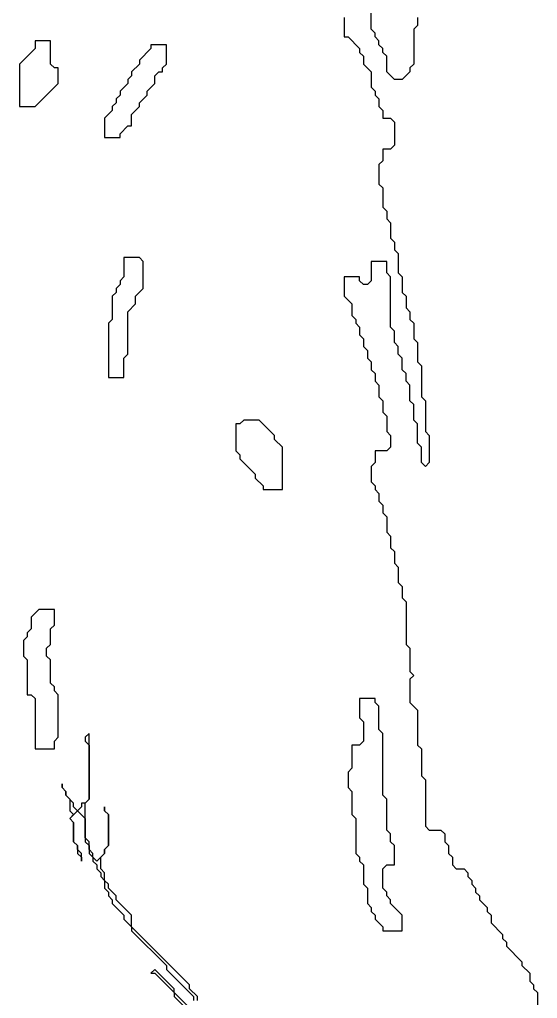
# Model space of a CAD drawing. Header units: metres. Extents: x 0 to 100, y 0 to 141.
# Drawn here: x 61.3 to 64.65, y 98.79 to 105.11 of the extents above; entities that cross this region are included whole.
import ezdxf

# ---------------------------------------------------------------- set-up
doc = ezdxf.new("R2010")
doc.units = ezdxf.units.M

msp = doc.modelspace()

# ---------------------------------------------------------------- linework, layer by layer
for points in [[(63.875, 105.125), (63.875, 105.075), (63.85, 105.05), (63.85, 104.825), (63.825, 104.8), (63.825, 104.775), (63.775, 104.725), (63.725, 104.725), (63.675, 104.775), (63.675, 104.875), (63.65, 104.9), (63.65, 104.925), (63.625, 104.95), (63.625, 104.975), (63.6, 105), (63.6, 105.025), (63.575, 105.05), (63.575, 105.225)], [(63.4, 105.125), (63.4, 105), (63.425, 105), (63.5, 104.925), (63.5, 104.9), (63.525, 104.875), (63.525, 104.825), (63.575, 104.775), (63.575, 104.675), (63.6, 104.65), (63.6, 104.625), (63.625, 104.6), (63.625, 104.55), (63.65, 104.525), (63.65, 104.475), (63.7, 104.475), (63.725, 104.45), (63.725, 104.3), (63.7, 104.275), (63.65, 104.275), (63.65, 104.2), (63.625, 104.175), (63.625, 104.05), (63.65, 104.025), (63.65, 103.9), (63.675, 103.875), (63.675, 103.825), (63.7, 103.8), (63.7, 103.7), (63.725, 103.675), (63.725, 103.625), (63.75, 103.6), (63.75, 103.475), (63.775, 103.45), (63.775, 103.35), (63.8, 103.325), (63.8, 103.25), (63.825, 103.225), (63.825, 103.175), (63.85, 103.15), (63.85, 103.05), (63.875, 103.025), (63.875, 102.9), (63.9, 102.875), (63.9, 102.675), (63.925, 102.65), (63.925, 102.45), (63.95, 102.425), (63.95, 102.25), (63.925, 102.225), (63.9, 102.25), (63.9, 102.35), (63.875, 102.375), (63.875, 102.5), (63.85, 102.525), (63.85, 102.625), (63.825, 102.65), (63.825, 102.75), (63.8, 102.775), (63.8, 102.825), (63.775, 102.85), (63.775, 102.925), (63.75, 102.95), (63.75, 103), (63.725, 103.025), (63.725, 103.1), (63.7, 103.125), (63.7, 103.45), (63.675, 103.475), (63.675, 103.55), (63.575, 103.55), (63.575, 103.425), (63.55, 103.4), (63.525, 103.4), (63.5, 103.425), (63.5, 103.45), (63.4, 103.45), (63.4, 103.325), (63.45, 103.275), (63.45, 103.2), (63.475, 103.175), (63.475, 103.15), (63.5, 103.125), (63.5, 103.075), (63.525, 103.05), (63.525, 103), (63.55, 102.975), (63.55, 102.925), (63.575, 102.9), (63.575, 102.85), (63.6, 102.825), (63.6, 102.775), (63.625, 102.75), (63.625, 102.675), (63.65, 102.65), (63.65, 102.575), (63.675, 102.55), (63.675, 102.45), (63.7, 102.425), (63.7, 102.35), (63.675, 102.325), (63.6, 102.325), (63.6, 102.25), (63.575, 102.225), (63.575, 102.125), (63.6, 102.1), (63.6, 102.075), (63.625, 102.05), (63.625, 102), (63.65, 101.975), (63.65, 101.925), (63.675, 101.9), (63.675, 101.8), (63.7, 101.775), (63.7, 101.7), (63.725, 101.675), (63.725, 101.6), (63.75, 101.575), (63.75, 101.475), (63.775, 101.45), (63.775, 101.375), (63.8, 101.35), (63.8, 101.075), (63.825, 101.05), (63.825, 100.9), (63.85, 100.875), (63.825, 100.85), (63.825, 100.7), (63.875, 100.65), (63.875, 100.425), (63.9, 100.4), (63.9, 100.225), (63.925, 100.2), (63.925, 99.9), (63.95, 99.875), (64.025, 99.875), (64.05, 99.85), (64.05, 99.8), (64.075, 99.775), (64.075, 99.725), (64.1, 99.7), (64.1, 99.65), (64.125, 99.625), (64.175, 99.625), (64.2, 99.6), (64.2, 99.575), (64.225, 99.55), (64.225, 99.525), (64.25, 99.5), (64.25, 99.475), (64.275, 99.45), (64.275, 99.425), (64.325, 99.375), (64.325, 99.35), (64.35, 99.325), (64.35, 99.275), (64.425, 99.2), (64.425, 99.175), (64.45, 99.15), (64.45, 99.125), (64.55, 99.025), (64.55, 99), (64.6, 98.95), (64.6, 98.9), (64.625, 98.875), (64.625, 98.85), (64.65, 98.825), (64.65, 98.7)], [(62.45, 98.775), (62.45, 98.8), (62.4, 98.85), (62.4, 98.875), (62.025, 99.25), (62.025, 99.325), (61.925, 99.425), (61.925, 99.45), (61.875, 99.5), (61.875, 99.525), (61.85, 99.55), (61.85, 99.6), (61.825, 99.625), (61.825, 99.7), (61.85, 99.725), (61.85, 99.75), (61.875, 99.775), (61.875, 99.975), (61.85, 100), (61.85, 100.025), (61.85, 100), (61.875, 99.975), (61.875, 99.775), (61.85, 99.75), (61.85, 99.725), (61.8, 99.675), (61.775, 99.7), (61.775, 99.725), (61.75, 99.75), (61.75, 99.8), (61.725, 99.825), (61.725, 100.05), (61.75, 100.075), (61.75, 100.5), (61.725, 100.475), (61.725, 100.45), (61.75, 100.425), (61.75, 100.075), (61.725, 100.05), (61.7, 100.05), (61.7, 100.025), (61.675, 100), (61.65, 100.025), (61.65, 100.05), (61.6, 100.1), (61.6, 100.125), (61.575, 100.15), (61.575, 100.175), (61.575, 100.15), (61.6, 100.125), (61.6, 100.1), (61.625, 100.075), (61.625, 100), (61.65, 99.975), (61.625, 99.95), (61.65, 99.925), (61.65, 99.8), (61.675, 99.775), (61.675, 99.725), (61.7, 99.7), (61.7, 99.675), (61.7, 99.725), (61.675, 99.75), (61.675, 99.775), (61.65, 99.8), (61.65, 99.925), (61.625, 99.95), (61.675, 100), (61.725, 99.95), (61.725, 99.8), (61.75, 99.775), (61.75, 99.725), (61.775, 99.7), (61.775, 99.675), (61.8, 99.65), (61.8, 99.625), (61.825, 99.6), (61.825, 99.575), (61.85, 99.55), (61.85, 99.5), (61.875, 99.475), (61.875, 99.45), (61.9, 99.425), (61.9, 99.4), (61.975, 99.325), (61.975, 99.3), (62.025, 99.25), (62.025, 99.225), (62.25, 99), (62.25, 98.975), (62.425, 98.8), (62.425, 98.775)], [(62.425, 98.7), (62.3, 98.825), (62.3, 98.85), (62.175, 98.975), (62.15, 98.95), (62.175, 98.95), (62.3, 98.825), (62.3, 98.8), (62.375, 98.725)]]:
    msp.add_lwpolyline(points)
for points in [[(61.4, 104.975), (61.4, 104.925), (61.3, 104.825), (61.3, 104.55), (61.4, 104.55), (61.55, 104.7), (61.55, 104.8), (61.525, 104.8), (61.5, 104.825), (61.5, 104.975)], [(62.15, 104.95), (62.15, 104.925), (62.075, 104.85), (62.075, 104.825), (62.025, 104.775), (62.025, 104.75), (62, 104.725), (62, 104.7), (61.95, 104.65), (61.95, 104.625), (61.925, 104.6), (61.925, 104.575), (61.9, 104.55), (61.9, 104.525), (61.85, 104.475), (61.85, 104.35), (61.95, 104.35), (61.95, 104.375), (62, 104.425), (62.025, 104.425), (62.025, 104.5), (62.075, 104.55), (62.075, 104.575), (62.125, 104.625), (62.125, 104.65), (62.175, 104.7), (62.175, 104.75), (62.2, 104.775), (62.225, 104.775), (62.225, 104.8), (62.25, 104.825), (62.25, 104.95)], [(61.975, 103.575), (61.975, 103.45), (61.95, 103.425), (61.95, 103.4), (61.925, 103.375), (61.925, 103.35), (61.9, 103.325), (61.9, 103.175), (61.875, 103.15), (61.875, 102.8), (61.975, 102.8), (61.975, 102.925), (62, 102.95), (62, 103.225), (62.05, 103.275), (62.05, 103.325), (62.1, 103.375), (62.1, 103.55), (62.075, 103.575)], [(62.75, 102.525), (62.725, 102.5), (62.7, 102.5), (62.7, 102.325), (62.725, 102.3), (62.725, 102.275), (62.825, 102.175), (62.825, 102.15), (62.875, 102.1), (62.875, 102.075), (63, 102.075), (63, 102.35), (62.95, 102.4), (62.95, 102.425), (62.85, 102.525)], [(61.425, 101.3), (61.375, 101.25), (61.375, 101.175), (61.35, 101.15), (61.35, 101.125), (61.325, 101.1), (61.325, 101), (61.35, 100.975), (61.35, 100.75), (61.375, 100.75), (61.4, 100.725), (61.4, 100.4), (61.525, 100.4), (61.525, 100.45), (61.55, 100.475), (61.55, 100.75), (61.525, 100.775), (61.525, 100.8), (61.5, 100.825), (61.5, 100.975), (61.475, 101), (61.475, 101.05), (61.5, 101.075), (61.5, 101.175), (61.525, 101.2), (61.525, 101.3)], [(63.5, 100.725), (63.5, 100.6), (63.525, 100.575), (63.525, 100.45), (63.5, 100.425), (63.45, 100.425), (63.45, 100.275), (63.425, 100.25), (63.425, 100.15), (63.45, 100.125), (63.45, 99.975), (63.475, 99.95), (63.475, 99.725), (63.5, 99.7), (63.5, 99.675), (63.525, 99.65), (63.525, 99.525), (63.55, 99.5), (63.55, 99.4), (63.575, 99.375), (63.575, 99.35), (63.6, 99.325), (63.6, 99.3), (63.65, 99.25), (63.65, 99.225), (63.775, 99.225), (63.775, 99.325), (63.7, 99.4), (63.7, 99.425), (63.675, 99.45), (63.675, 99.475), (63.65, 99.5), (63.65, 99.625), (63.675, 99.65), (63.725, 99.65), (63.725, 99.775), (63.7, 99.8), (63.7, 99.85), (63.675, 99.875), (63.675, 100.075), (63.65, 100.1), (63.65, 100.5), (63.625, 100.525), (63.625, 100.675), (63.6, 100.7), (63.6, 100.725)]]:
    msp.add_lwpolyline(points, close=True)

doc.saveas('drawing.dxf')
